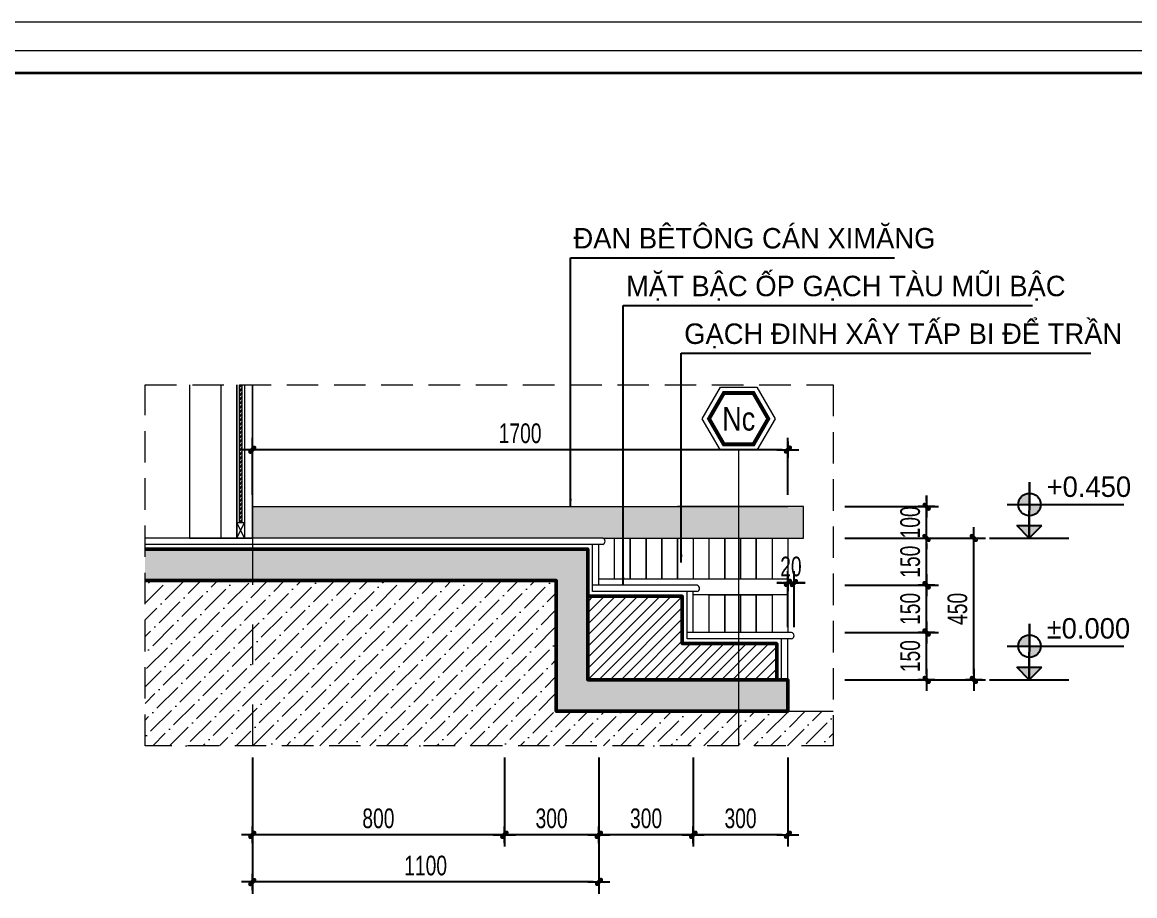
# Model space of a CAD drawing. Header units: inches. Extents: x 88947 to 296847, y 35049 to 161062.
# Drawn here: x 228921 to 232454, y 84780 to 87555 of the extents above; entities that cross this region are included whole.
import ezdxf
from ezdxf.xclip import XClip

# ---------------------------------------------------------------- set-up
doc = ezdxf.new("R2010")
doc.units = ezdxf.units.IN
doc.header["$MEASUREMENT"] = 0
doc.header["$XCLIPFRAME"] = 0
doc.header["$PDMODE"] = 1
for name, pattern in [('ACAD_ISO03W100', [30, 12, -18]), ('CENTER', [50.8, 31.75, -6.35, 6.35, -6.35]), ('DASHED', [0.75, 0.5, -0.25])]:
    doc.linetypes.add(name, pattern=pattern)
for name, color, linetype, lineweight in [('A-Dims', 145, 'Continuous', 25), ('A-Text', 30, 'Continuous', 9), ('A-Wall', 2, 'Continuous', 35), ('CUA', 42, 'Continuous', 20), ('DIM', 7, 'Continuous', 25), ('HACTH', 8, 'Continuous', 5), ('HATCH', 8, 'Continuous', 5), ('KHUNG 1', 6, 'Continuous', 70), ('KHUNG 2', 144, 'Continuous', 18), ('KY HIEU', 4, 'Continuous', 25), ('mb$0$CUA', 42, 'Continuous', 20), ('mb$0$HATCH', 69, 'Continuous', 15), ('mb$0$net manh', 251, 'Continuous', 5), ('NETMANH', 192, 'Continuous', 18), ('netthay', 254, 'Continuous', 25), ('THAY', 3, 'Continuous', 18), ('TRUC', 252, 'ACAD_ISO03W100', 13), ('TUONG', 4, 'Continuous', 50)]:
    doc.layers.add(name, color=color, linetype=linetype, lineweight=lineweight)
doc.layers.add('text', color=2, linetype='Continuous')
doc.styles.add('DDCo-B-Helve-condense', font='VHELVCB.TTF')
doc.styles.add('FRANKO', font='VFRANKO.TTF')
doc.styles.add('TEXT', font='VHELVCN.TTF')
doc.styles.add('VNI-HELVE-CONDENSE', font='VNARIAL.TTF', dxfattribs={"width": 0.7})
doc.dimstyles.new('TAS-50', dxfattribs={"dimscale": 25, "dimtxt": 2.5, "dimasz": 0.7, "dimexe": 1.5, "dimexo": 1.5, "dimgap": 0.8, "dimtad": 1, "dimdec": 0, "dimzin": 3, "dimdsep": 46, "dimtxsty": 'VNI-HELVE-CONDENSE', "dimblk": 'TICK', "dimcen": 2.5, "dimclrt": 71, "dimazin": 2, "dimtfac": 0.75, "dimtdec": 0, "dimtix": 1, "dimtmove": 2, "dimatfit": 2, "dimldrblk": 'TICK123', "dimfxl": 1.5, "dimtolj": 1, "dimtzin": 0, "dimarcsym": 0})
doc.dimstyles.new('TL 50', dxfattribs={"dimscale": 50, "dimtxt": 1.25, "dimasz": 0.5, "dimexe": 1, "dimexo": 1, "dimgap": 0.5, "dimtad": 1, "dimdec": 0, "dimzin": 3, "dimdsep": 46, "dimtxsty": 'VNI-HELVE-CONDENSE', "dimblk": 'DOT', "dimcen": 2, "dimclrt": 7, "dimazin": 2, "dimtfac": 0.75, "dimtdec": 0, "dimtix": 1, "dimtmove": 2, "dimatfit": 2, "dimfxl": 1.5, "dimtolj": 1, "dimtzin": 0, "dimarcsym": 0})

# ---------------------------------------------------------------- blocks, each defined once
blk = doc.blocks.new('khung ten')
at = {"layer": 'A-Wall', "ltscale": 0.7}
blk.add_lwpolyline([(267204.1, -219099.4), (305804.1, -219099.4), (305804.1, -190799.4), (267204.1, -190799.4)], close=True, dxfattribs=at)
at = {"layer": 'KHUNG 2', "ltscale": 0.7}
blk.add_lwpolyline([(267004.1, -219299.4), (306004.1, -219299.4), (306004.1, -190599.4), (267004.1, -190599.4)], close=True, dxfattribs=at)
at = {"layer": 'NETMANH', "ltscale": 0.7}
blk.add_lwpolyline([(265004.1, -220042.3), (307004.1, -220042.3), (307004.1, -190342.3), (265004.1, -190342.3)], close=True, dxfattribs=at)
blk = doc.blocks.new('TICK')
at = {"layer": 'A-Dims', "color": 1}
for p, q in [((-2, 0), (2, 0)), ((0, 1.5), (0, -1.5))]:
    blk.add_line(p, q, dxfattribs=at)
at = {"layer": 'A-Dims', "color": 1, "const_width": 0.788}
blk.add_lwpolyline([(-0.33, -0.35), (0.38, 0.38)], dxfattribs=at)
at = {"layer": 'A-Dims', "color": 1, "const_width": 0.394}
for points in [[(0.24, 0.52, -0.414214), (0.52, 0.52, -1)], [(0.52, 0.52, -0.414214), (0.52, 0.24, -1)], [(-0.47, -0.21, 0.414214), (-0.47, -0.49, 1)], [(-0.47, -0.49, 0.414214), (-0.19, -0.49, 1)]]:
    blk.add_lwpolyline(points, format="xyb", dxfattribs=at)
blk = doc.blocks.new('*D1250')
at = {"layer": 'Defpoints', "color": 0}
for p in [(230752.2, 85255.8), (231052.2, 85255.8), (230752.2, 84973.3)]:
    blk.add_point(p, dxfattribs=at)
at = {"layer": 'DIM', "color": 0, "lineweight": -2}
for p, q in [((230752.2, 85218.3), (230752.2, 84935.8)), ((231052.2, 85218.3), (231052.2, 84935.8)), ((231034.7, 84973.3), (230769.7, 84973.3))]:
    blk.add_line(p, q, dxfattribs=at)
at = {"layer": 'DIM', "color": 0, "lineweight": -2, "xscale": 17.5, "yscale": 17.5, "zscale": 17.5, "rotation": 180}
blk.add_blockref('TICK', (230752.2, 84973.3), dxfattribs=at)
at = {"layer": 'DIM', "color": 0, "lineweight": -2, "xscale": 17.5, "yscale": 17.5, "zscale": 17.5}
blk.add_blockref('TICK', (231052.2, 84973.3), dxfattribs=at)
at = {"layer": 'DIM', "color": 71, "insert": (230902.2, 85025.2), "char_height": 62.5, "attachment_point": 5, "style": 'VNI-HELVE-CONDENSE'}
blk.add_mtext('\\A1;300', dxfattribs=at)
blk = doc.blocks.new('TICK123')
at = {"layer": 'A-Dims', "color": 1}
blk.add_lwpolyline([(0.05, 0, 0, 0.84, 0), (-2.11, 0, 8.4, 8.4, 0)], format="xyseb", dxfattribs=at)
blk = doc.blocks.new('*D1251')
at = {"layer": 'Defpoints', "color": 0}
for p in [(229652.2, 85255.8), (230452.2, 85255.8), (229652.2, 84973.3)]:
    blk.add_point(p, dxfattribs=at)
at = {"layer": 'DIM', "color": 0, "lineweight": -2}
for p, q in [((229652.2, 85218.3), (229652.2, 84935.8)), ((230452.2, 85218.3), (230452.2, 84935.8)), ((230434.7, 84973.3), (229669.7, 84973.3))]:
    blk.add_line(p, q, dxfattribs=at)
at = {"layer": 'DIM', "color": 0, "lineweight": -2, "xscale": 17.5, "yscale": 17.5, "zscale": 17.5, "rotation": 180}
blk.add_blockref('TICK', (229652.2, 84973.3), dxfattribs=at)
at = {"layer": 'DIM', "color": 0, "lineweight": -2, "xscale": 17.5, "yscale": 17.5, "zscale": 17.5}
blk.add_blockref('TICK', (230452.2, 84973.3), dxfattribs=at)
at = {"layer": 'DIM', "color": 71, "insert": (230052.2, 85025.2), "char_height": 62.5, "attachment_point": 5, "style": 'VNI-HELVE-CONDENSE'}
blk.add_mtext('\\A1;800', dxfattribs=at)
blk = doc.blocks.new('*D1252')
at = {"layer": 'Defpoints', "color": 0}
for p in [(231495.9, 85615.8), (231793, 85615.8), (231495.9, 85465.8)]:
    blk.add_point(p, dxfattribs=at)
at = {"layer": 'DIM', "color": 0, "lineweight": -2}
for p, q in [((231533.4, 85615.8), (231830.5, 85615.8)), ((231793, 85483.3), (231793, 85598.3)), ((231533.4, 85465.8), (231830.5, 85465.8))]:
    blk.add_line(p, q, dxfattribs=at)
at = {"layer": 'DIM', "color": 0, "lineweight": -2, "xscale": 17.5, "yscale": 17.5, "zscale": 17.5}
for p, rotation in [((231793, 85615.8), 90), ((231793, 85465.8), 270)]:
    blk.add_blockref('TICK', p, dxfattribs=dict(at, rotation=rotation))
at = {"layer": 'DIM', "color": 71, "insert": (231741.1, 85540.8), "char_height": 62.5, "attachment_point": 5, "rotation": 90, "style": 'VNI-HELVE-CONDENSE'}
blk.add_mtext('\\A1;150', dxfattribs=at)
blk = doc.blocks.new('*D1253')
at = {"layer": 'Defpoints', "color": 0}
for p in [(231495.9, 85765.8), (231793, 85765.8), (231495.9, 85615.8)]:
    blk.add_point(p, dxfattribs=at)
at = {"layer": 'DIM', "color": 0, "lineweight": -2}
for p, q in [((231533.4, 85765.8), (231830.5, 85765.8)), ((231793, 85633.3), (231793, 85748.3)), ((231533.4, 85615.8), (231830.5, 85615.8))]:
    blk.add_line(p, q, dxfattribs=at)
at = {"layer": 'DIM', "color": 0, "lineweight": -2, "xscale": 17.5, "yscale": 17.5, "zscale": 17.5}
for p, rotation in [((231793, 85765.8), 90), ((231793, 85615.8), 270)]:
    blk.add_blockref('TICK', p, dxfattribs=dict(at, rotation=rotation))
at = {"layer": 'DIM', "color": 71, "insert": (231741.1, 85690.8), "char_height": 62.5, "attachment_point": 5, "rotation": 90, "style": 'VNI-HELVE-CONDENSE'}
blk.add_mtext('\\A1;150', dxfattribs=at)
blk = doc.blocks.new('*D1254')
at = {"layer": 'Defpoints', "color": 0}
for p in [(231495.9, 85915.8), (231793, 85915.8), (231495.9, 85765.8)]:
    blk.add_point(p, dxfattribs=at)
at = {"layer": 'DIM', "color": 0, "lineweight": -2}
for p, q in [((231533.4, 85915.8), (231830.5, 85915.8)), ((231793, 85783.3), (231793, 85898.3)), ((231533.4, 85765.8), (231830.5, 85765.8))]:
    blk.add_line(p, q, dxfattribs=at)
at = {"layer": 'DIM', "color": 0, "lineweight": -2, "xscale": 17.5, "yscale": 17.5, "zscale": 17.5}
for p, rotation in [((231793, 85915.8), 90), ((231793, 85765.8), 270)]:
    blk.add_blockref('TICK', p, dxfattribs=dict(at, rotation=rotation))
at = {"layer": 'DIM', "color": 71, "insert": (231741.1, 85840.8), "char_height": 62.5, "attachment_point": 5, "rotation": 90, "style": 'VNI-HELVE-CONDENSE'}
blk.add_mtext('\\A1;150', dxfattribs=at)
blk = doc.blocks.new('*D1255')
at = {"layer": 'Defpoints', "color": 0}
for p in [(231495.9, 86015.8), (231793, 86015.8), (231495.9, 85915.8)]:
    blk.add_point(p, dxfattribs=at)
at = {"layer": 'DIM', "color": 0, "lineweight": -2}
for p, q in [((231793, 86033.3), (231793, 86050.8)), ((231533.4, 86015.8), (231830.5, 86015.8)), ((231793, 85915.8), (231793, 86015.8)), ((231533.4, 85915.8), (231830.5, 85915.8)), ((231793, 85898.3), (231793, 85880.8))]:
    blk.add_line(p, q, dxfattribs=at)
at = {"layer": 'DIM', "color": 0, "lineweight": -2, "xscale": 17.5, "yscale": 17.5, "zscale": 17.5}
for p, rotation in [((231793, 86015.8), 270), ((231793, 85915.8), 90)]:
    blk.add_blockref('TICK', p, dxfattribs=dict(at, rotation=rotation))
at = {"layer": 'DIM', "color": 71, "insert": (231741.1, 85965.8), "char_height": 62.5, "attachment_point": 5, "rotation": 90, "style": 'VNI-HELVE-CONDENSE'}
blk.add_mtext('\\A1;100', dxfattribs=at)
blk = doc.blocks.new('*D1256')
at = {"layer": 'Defpoints', "color": 0}
for p in [(231745.9, 85915.8), (231943, 85915.8), (231745.9, 85465.8)]:
    blk.add_point(p, dxfattribs=at)
at = {"layer": 'DIM', "color": 0, "lineweight": -2}
for p, q in [((231783.4, 85915.8), (231980.5, 85915.8)), ((231943, 85483.3), (231943, 85898.3)), ((231783.4, 85465.8), (231980.5, 85465.8))]:
    blk.add_line(p, q, dxfattribs=at)
at = {"layer": 'DIM', "color": 0, "lineweight": -2, "xscale": 17.5, "yscale": 17.5, "zscale": 17.5}
for p, rotation in [((231943, 85915.8), 90), ((231943, 85465.8), 270)]:
    blk.add_blockref('TICK', p, dxfattribs=dict(at, rotation=rotation))
at = {"layer": 'DIM', "color": 71, "insert": (231891.1, 85690.8), "char_height": 62.5, "attachment_point": 5, "rotation": 90, "style": 'VNI-HELVE-CONDENSE'}
blk.add_mtext('\\A1;450', dxfattribs=at)
blk = doc.blocks.new('*D1257')
at = {"layer": 'Defpoints', "color": 0}
for p in [(229652.2, 86196.6), (229652.2, 86015.8), (231352.2, 86015.8)]:
    blk.add_point(p, dxfattribs=at)
at = {"layer": 'DIM', "color": 0, "lineweight": -2}
for p, q in [((229652.2, 86053.3), (229652.2, 86234.1)), ((231352.2, 86053.3), (231352.2, 86234.1)), ((231334.7, 86196.6), (229669.7, 86196.6))]:
    blk.add_line(p, q, dxfattribs=at)
at = {"layer": 'DIM', "color": 0, "lineweight": -2, "xscale": 17.5, "yscale": 17.5, "zscale": 17.5, "rotation": 180}
blk.add_blockref('TICK', (229652.2, 86196.6), dxfattribs=at)
at = {"layer": 'DIM', "color": 0, "lineweight": -2, "xscale": 17.5, "yscale": 17.5, "zscale": 17.5}
blk.add_blockref('TICK', (231352.2, 86196.6), dxfattribs=at)
at = {"layer": 'DIM', "color": 71, "insert": (230502.2, 86248.5), "char_height": 62.5, "attachment_point": 5, "style": 'VNI-HELVE-CONDENSE'}
blk.add_mtext('\\A1;1700', dxfattribs=at)
blk = doc.blocks.new('*D1258')
at = {"layer": 'Defpoints', "color": 0}
for p in [(231052.2, 85255.8), (231352.2, 85255.8), (231052.2, 84973.3)]:
    blk.add_point(p, dxfattribs=at)
at = {"layer": 'DIM', "color": 0, "lineweight": -2}
for p, q in [((231052.2, 85218.3), (231052.2, 84935.8)), ((231352.2, 85218.3), (231352.2, 84935.8)), ((231334.7, 84973.3), (231069.7, 84973.3))]:
    blk.add_line(p, q, dxfattribs=at)
at = {"layer": 'DIM', "color": 0, "lineweight": -2, "xscale": 17.5, "yscale": 17.5, "zscale": 17.5, "rotation": 180}
blk.add_blockref('TICK', (231052.2, 84973.3), dxfattribs=at)
at = {"layer": 'DIM', "color": 0, "lineweight": -2, "xscale": 17.5, "yscale": 17.5, "zscale": 17.5}
blk.add_blockref('TICK', (231352.2, 84973.3), dxfattribs=at)
at = {"layer": 'DIM', "color": 71, "insert": (231202.2, 85025.2), "char_height": 62.5, "attachment_point": 5, "style": 'VNI-HELVE-CONDENSE'}
blk.add_mtext('\\A1;300', dxfattribs=at)
blk = doc.blocks.new('*D1259')
at = {"layer": 'Defpoints', "color": 0}
for p in [(229652.2, 85005.8), (230752.2, 85005.8), (229652.2, 84823.3)]:
    blk.add_point(p, dxfattribs=at)
at = {"layer": 'DIM', "color": 0, "lineweight": -2}
for p, q in [((229652.2, 84968.3), (229652.2, 84785.8)), ((230752.2, 84968.3), (230752.2, 84785.8)), ((230734.7, 84823.3), (229669.7, 84823.3))]:
    blk.add_line(p, q, dxfattribs=at)
at = {"layer": 'DIM', "color": 0, "lineweight": -2, "xscale": 17.5, "yscale": 17.5, "zscale": 17.5, "rotation": 180}
blk.add_blockref('TICK', (229652.2, 84823.3), dxfattribs=at)
at = {"layer": 'DIM', "color": 0, "lineweight": -2, "xscale": 17.5, "yscale": 17.5, "zscale": 17.5}
blk.add_blockref('TICK', (230752.2, 84823.3), dxfattribs=at)
at = {"layer": 'DIM', "color": 71, "insert": (230202.2, 84875.2), "char_height": 62.5, "attachment_point": 5, "style": 'VNI-HELVE-CONDENSE'}
blk.add_mtext('\\A1;1100', dxfattribs=at)
blk = doc.blocks.new('*D1260')
at = {"layer": 'Defpoints', "color": 0}
for p in [(230452.2, 85255.8), (230752.2, 85255.8), (230452.2, 84973.3)]:
    blk.add_point(p, dxfattribs=at)
at = {"layer": 'DIM', "color": 0, "lineweight": -2}
for p, q in [((230452.2, 85218.3), (230452.2, 84935.8)), ((230752.2, 85218.3), (230752.2, 84935.8)), ((230734.7, 84973.3), (230469.7, 84973.3))]:
    blk.add_line(p, q, dxfattribs=at)
at = {"layer": 'DIM', "color": 0, "lineweight": -2, "xscale": 17.5, "yscale": 17.5, "zscale": 17.5, "rotation": 180}
blk.add_blockref('TICK', (230452.2, 84973.3), dxfattribs=at)
at = {"layer": 'DIM', "color": 0, "lineweight": -2, "xscale": 17.5, "yscale": 17.5, "zscale": 17.5}
blk.add_blockref('TICK', (230752.2, 84973.3), dxfattribs=at)
at = {"layer": 'DIM', "color": 71, "insert": (230602.2, 85025.2), "char_height": 62.5, "attachment_point": 5, "style": 'VNI-HELVE-CONDENSE'}
blk.add_mtext('\\A1;300', dxfattribs=at)
blk = doc.blocks.new('_Dot')
at = {"layer": 'netthay', "color": 0, "lineweight": -2}
blk.add_line((-0.5, 0), (-1, 0), dxfattribs=at)
at = {"layer": 'netthay', "color": 0, "const_width": 0.5}
blk.add_lwpolyline([(-0.25, 0, 1), (0.25, 0, 1)], format="xyb", close=True, dxfattribs=at)
blk = doc.blocks.new('*D1261')
at = {"layer": 'Defpoints', "color": 0}
for p in [(231352.2, 85773.3), (231352.2, 85595.8), (231372.2, 85595.8)]:
    blk.add_point(p, dxfattribs=at)
at = {"layer": 'DIM', "color": 0, "lineweight": -2}
for p, q in [((231352.2, 85633.3), (231352.2, 85810.8)), ((231372.2, 85633.3), (231372.2, 85810.8)), ((231334.7, 85773.3), (231317.2, 85773.3)), ((231372.2, 85773.3), (231352.2, 85773.3)), ((231389.7, 85773.3), (231407.2, 85773.3))]:
    blk.add_line(p, q, dxfattribs=at)
at = {"layer": 'DIM', "color": 0, "lineweight": -2, "xscale": 17.5, "yscale": 17.5, "zscale": 17.5}
blk.add_blockref('TICK', (231352.2, 85773.3), dxfattribs=at)
at = {"layer": 'DIM', "color": 0, "lineweight": -2, "xscale": 17.5, "yscale": 17.5, "zscale": 17.5, "rotation": 180}
blk.add_blockref('TICK', (231372.2, 85773.3), dxfattribs=at)
at = {"layer": 'DIM', "color": 71, "insert": (231362.2, 85825.2), "char_height": 62.5, "attachment_point": 5, "style": 'VNI-HELVE-CONDENSE'}
blk.add_mtext('\\A1;20', dxfattribs=at)
blk = doc.blocks.new('A$C47D8095B')
at = {"layer": 'mb$0$HATCH'}
h = blk.add_hatch(dxfattribs=at)
h.set_pattern_fill('ANSI32', color=256, angle=-90, style=0)
h.set_pattern_definition([(225, (167.5, 1600), (-6.73519, 6.73519), []), (225, (167.5, 1595.51), (-6.73519, 6.73519), [])])
h.paths.add_polyline_path([(157.5, 2620), (157.5, 50), (167.5, 50), (167.5, 2620)])
at = {"layer": 'CUA'}
for points in [[(100, 2700), (200, 2700), (200, 2670), (100, 2670)], [(175, 2670), (150, 2670), (150, 2620), (175, 2620)], [(175, 0), (150, 0), (150, 50), (175, 50)]]:
    blk.add_lwpolyline(points, close=True, dxfattribs=at)
at = {"layer": 'KHUNG 1'}
blk.add_lwpolyline([(0, 2700), (200, 2700), (200, 2800), (0, 2800)], close=True, dxfattribs=at)
blk.add_solid([(0, 2800), (200, 2800), (0, 2700), (200, 2700)], dxfattribs=at)
at = {"layer": 'mb$0$CUA'}
for points in [[(0, 2700), (0, 0), (200, 0), (200, 2700)], [(100, 0), (200, 0), (200, 2670), (100, 2670)], [(150, 0), (200, 0), (200, 2670), (150, 2670)], [(175, 0), (150, 0), (150, 2620), (175, 2620)], [(157.5, 2620), (157.5, 50), (167.5, 50), (167.5, 2620)]]:
    blk.add_lwpolyline(points, close=True, dxfattribs=at)
at = {"layer": 'mb$0$net manh'}
for points in [[(100, 2700), (200, 2670)], [(100, 2670), (200, 2700)], [(150, 2670), (175, 2620)], [(175, 2670), (150, 2620)], [(150, 0), (175, 50)], [(175, 0), (150, 50)]]:
    blk.add_lwpolyline(points, dxfattribs=at)
blk = doc.blocks.new('A$C688775B1')
h = blk.add_hatch(color=256)
h.paths.add_polyline_path([(332.2, 278.2), (332.2, 371.7, 0.414214), (238.7, 278.2)])
h.paths.add_polyline_path([(332.2, 278.2), (332.2, 184.7, 0.414214), (425.7, 278.2)])
h = blk.add_hatch(color=256)
h.paths.add_polyline_path([(433.6, 103.9), (329.8, 103.9), (329.8, 0)])
h.paths.add_polyline_path([(329.8, 103.9), (225.9, 103.9), (329.8, 0)])
for p, q in [((332.2, 465.2), (329.8, 0)), ((329.8, 0), (332.2, 465.2)), ((145.2, 278.2), (1113.8, 278.2)), ((329.8, 0), (225.9, 103.9)), ((225.9, 103.9), (433.6, 103.9)), ((329.8, 0), (433.6, 103.9)), ((0, 0), (659.5, 0))]:
    blk.add_line(p, q)
blk.add_circle((332.2, 278.2), 93.5)
at = {"style": 'TEXT'}
blk.add_attdef('CAO ÑOÄ', (473.8, 342), '', height=170, dxfattribs=at)

msp = doc.modelspace()

# ---------------------------------------------------------------- hatches: boundary and pattern name
at = {"layer": 'HACTH'}
h = msp.add_hatch(dxfattribs=at)
h.set_pattern_fill('AR-SAND', color=256, scale=20, style=0)
h.set_pattern_definition([(37.5, (229652.225, 85915.8), (-1.25987, 38.5365), [0, -30.4, 0, -34, 0, -32.5]), (7.5, (229652.225, 85915.8), (35.3955, 56.4429), [0, -16.4, 0, -27.4, 0, -10.5]), (327.5, (229627.625, 85915.8), (62.28284, 0.1132), [0, -10, 0, -36, 0, -47]), (317.5, (229627.625, 85915.8), (60.1225, 17.5535), [0, -5, 0, -23.6, 0, -27])])
h.paths.add_polyline_path([(231196.2, 86015.8), (231002.2, 86015.8), (231002.2, 86015.8), (229652.2, 86015.8), (229652.2, 85915.8), (230764.5, 85915.8), (231196.2, 85915.8)])
h.paths.add_polyline_path([(231402.2, 86015.8), (231196.2, 86015.8), (231196.2, 85915.8), (231372.2, 85915.8), (231402.2, 85915.8)])
h = msp.add_hatch(dxfattribs=at)
h.set_pattern_fill('ANSI31', color=256, scale=200, style=0)
h.set_pattern_definition([(45, (230717.225, 85465.8), (-17.6777, 17.6777), [])])
h.paths.add_polyline_path([(231317.2, 85580.8), (231017.2, 85580.8), (231017.2, 85730.8), (230717.2, 85730.8), (230717.2, 85465.8), (231317.2, 85465.8)])
at = {"layer": 'HATCH'}
h = msp.add_hatch(dxfattribs=at)
h.set_pattern_fill('CHAU-01', color=256, scale=10, style=0, pattern_type=2)
h.set_pattern_definition([(50, (229311.355, 85365.8), (71.726, -6.2752), [7.5, -82.5]), (355, (229311.355, 85365.8), (-13.8751, 75.2192), [6, -66]), (100.4514, (229317.33, 85365.28), (57.851, 68.944), [6.374, -70.1142]), (46.184, (229311.355, 85385.8), (106.724, -16.552), [11.25, -123.75]), (96.6356, (229320.25, 85384.42), (93.4663, 97.412), [9.561, -105.1713]), (351.184, (229311.35, 85385.8), (93.466, 97.412), [9, -99]), (21, (229321.355, 85380.8), (59.6907, -40.2619), [7.5, -82.5]), (326, (229321.355, 85380.8), (24.3315, 72.515), [6, -66]), (71.4514, (229326.33, 85377.445), (84.0223, 32.253), [6.374, -70.1142]), (37.5, (229311.355, 85365.8), (1.216, 33.2894), [0, -65.2, 0, -67, 0, -66.25]), (7.5, (229311.355, 85365.8), (26.30695, 39.4412), [0, -38.2, 0, -63.7, 0, -25.25]), (327.5, (229289.055, 85365.8), (53.38224, -2.2555), [0, -25, 0, -78, 0, -103.5]), (317.5, (229279.055, 85365.8), (58.3186, 10.0105), [0, -32.5, 0, -51.8, 0, -73.5]), (45, (229311.355, 85365.8), (-30.052, 30.052), []), (45, (229311.355, 85378.05), (-30.052, 30.052), [])])
h.paths.add_polyline_path([(231352.2, 85465.8), (231196.2, 85465.8), (231196.2, 85365.8), (231352.2, 85365.8)])
h.paths.add_polyline_path([(231196.2, 85465.8), (230717.2, 85465.8), (230717.2, 85880.8), (229652.2, 85880.8), (229652.2, 85780.8), (230617.2, 85780.8), (230617.2, 85365.8), (231196.2, 85365.8)])
h.paths.add_polyline_path([(229652.2, 85880.8), (229311.4, 85880.8), (229311.4, 85780.8), (229652.2, 85780.8)])
h = msp.add_hatch(dxfattribs=at)
h.set_pattern_fill('ANSI36', color=256, scale=300, style=0)
h.set_pattern_definition([(45, (228911.355, 85255.798), (19.8874, 72.9204), [93.75, -18.75, 0, -18.75])])
h.paths.add_polyline_path([(229311.4, 85780.8), (229311.4, 85365.8), (230617.2, 85365.8), (230617.2, 85780.8)])
h.paths.add_polyline_path([(229311.4, 85365.8), (229311.4, 85255.8), (231495.9, 85255.8), (231495.9, 85365.8)])

# ---------------------------------------------------------------- linework, layer by layer
at = {"layer": 'HACTH', "color": 252}
msp.add_lwpolyline([(231080.5, 86295), (231138.3, 86395.1), (231254, 86395.1), (231311.8, 86295), (231254, 86194.8), (231138.3, 86194.8)], close=True, dxfattribs=at)
msp.add_lwpolyline([(231196.2, 86194.8), (231196.2, 85255.8)], dxfattribs=at)
at = {"layer": 'HACTH'}
for points in [[(230852.2, 85915.8), (230852.2, 85785.8), (230802.2, 85785.8), (230802.2, 85915.8)], [(230902.2, 85915.8), (230902.2, 85785.8), (230852.2, 85785.8), (230852.2, 85915.8)], [(230952.2, 85915.8), (230952.2, 85785.8), (230902.2, 85785.8), (230902.2, 85915.8)], [(231002.2, 85915.8), (231002.2, 85785.8), (230952.2, 85785.8), (230952.2, 85915.8)], [(231052.2, 85915.8), (231052.2, 85785.8), (231002.2, 85785.8), (231002.2, 85915.8)], [(231152.2, 85915.8), (231152.2, 85785.8), (231102.2, 85785.8), (231102.2, 85915.8)], [(231202.2, 85915.8), (231202.2, 85785.8), (231152.2, 85785.8), (231152.2, 85915.8)], [(231252.2, 85915.8), (231252.2, 85785.8), (231202.2, 85785.8), (231202.2, 85915.8)], [(231302.2, 85915.8), (231302.2, 85785.8), (231252.2, 85785.8), (231252.2, 85915.8)], [(231152.2, 85735.8), (231152.2, 85615.8), (231102.2, 85615.8), (231102.2, 85735.8)], [(231202.2, 85735.8), (231202.2, 85615.8), (231152.2, 85615.8), (231152.2, 85735.8)], [(231252.2, 85735.8), (231252.2, 85615.8), (231202.2, 85615.8), (231202.2, 85735.8)], [(231302.2, 85735.8), (231302.2, 85615.8), (231252.2, 85615.8), (231252.2, 85735.8)]]:
    msp.add_lwpolyline(points, close=True, dxfattribs=at)
for points in [[(231352.2, 85785.8), (230752.2, 85785.8)], [(231352.2, 85735.8), (231052.2, 85735.8)]]:
    msp.add_lwpolyline(points, dxfattribs=at)
at = {"layer": 'KHUNG 2', "linetype": 'DASHED', "ltscale": 200}
msp.add_lwpolyline([(229311.4, 86402.8), (231495.9, 86402.8), (231495.9, 85255.8), (229311.4, 85255.8)], close=True, dxfattribs=at)
at = {"layer": 'KY HIEU', "const_width": 12.5}
msp.add_lwpolyline([(231102.1, 86295), (231149.1, 86376.4), (231243.2, 86376.4), (231290.2, 86295), (231243.2, 86213.5), (231149.1, 86213.5)], close=True, dxfattribs=at)
at = {"layer": 'NETMANH'}
msp.add_lwpolyline([(229652.1, 85915.8), (229652.1, 86402.8)], dxfattribs=at)
at = {"layer": 'THAY'}
for p, q in [((230764.5, 85915.8), (229311.4, 85915.8)), ((230764.5, 85895.8), (229311.4, 85895.8)), ((231064.5, 85765.8), (230732.2, 85765.8)), ((231064.5, 85745.8), (230732.2, 85745.8)), ((231364.5, 85595.8), (231032.2, 85595.8))]:
    msp.add_line(p, q, dxfattribs=at)
for points in [[(229652.2, 86015.8), (231352.2, 86015.8)], [(230764.5, 85915.8), (230764.5, 85915.8), (231372.2, 85915.8), (231372.2, 85915.8), (231402.2, 85915.8), (231402.2, 86015.8), (231002.2, 86015.8)], [(231352.2, 85915.8), (231352.2, 85615.8)], [(230732.2, 85745.8), (230732.2, 85895.8)], [(230752.2, 85765.8), (230752.2, 85895.8), (230752.2, 85895.8)], [(231032.2, 85595.8), (231032.2, 85745.8)], [(231052.2, 85615.8), (231052.2, 85745.8), (231052.2, 85745.8)], [(231364.5, 85615.8), (231032.2, 85615.8)], [(231332.2, 85465.8), (231332.2, 85595.8)], [(231352.2, 85465.8), (231352.2, 85595.8), (231352.2, 85595.8)], [(231352.2, 85365.8), (231495.9, 85365.8)]]:
    msp.add_lwpolyline(points, dxfattribs=at)
for centre in [(230761.9, 85905.8), (231061.9, 85755.8), (231361.9, 85605.8)]:
    msp.add_arc(centre, 10.3, 284.4486, 75.5514, dxfattribs=at)
at = {"layer": 'TRUC', "linetype": 'CENTER', "ltscale": 20}
msp.add_lwpolyline([(229652.2, 86402.8), (229652.2, 85255.8)], dxfattribs=at)
at = {"layer": 'TUONG'}
for points in [[(229311.4, 85880.8), (230717.2, 85880.8), (230717.2, 85465.8), (231352.2, 85465.8), (231352.2, 85365.8), (230617.2, 85365.8), (230617.2, 85780.8), (229311.4, 85780.8)], [(230717.2, 85730.8), (231017.2, 85730.8), (231017.2, 85580.8), (231317.2, 85580.8), (231317.2, 85465.8)]]:
    msp.add_lwpolyline(points, dxfattribs=at)

# ---------------------------------------------------------------- block references
at = {"layer": 'A-Text', "xscale": 0.3535714285681024, "yscale": 0.3535714286845177, "zscale": 0.3535714286832132}
msp.add_blockref('khung ten', (128899.4, 154854.2), dxfattribs=at)
at = {"layer": 'DIM'}
ref = msp.add_blockref('A$C47D8095B', (229452.2, 85915.8), dxfattribs=at)
XClip(ref).set_block_clipping_path([(-604.2083618567, -356.4358946637), (440.8710027652, 486.9968324219)])
ref = msp.add_blockref('A$C688775B1', (231993, 85915.8), dxfattribs=dict(at, xscale=0.3823529411747586, yscale=0.3823529411747586, zscale=0.3823529411764706))
ref.add_attrib('CAO ÑOÄ', '+0.450', (232174.2, 86046.6), dxfattribs={"layer": '0', "height": 65, "style": 'FRANKO'})
ref = msp.add_blockref('A$C688775B1', (231993, 85465.8), dxfattribs=dict(at, xscale=0.3823529411747586, yscale=0.3823529411747586, zscale=0.3823529411764706))
ref.add_attrib('CAO ÑOÄ', '%%P0.000', (232174.2, 85596.6), dxfattribs={"layer": '0', "height": 65, "style": 'FRANKO'})

# ---------------------------------------------------------------- texts
at = {"layer": 'KY HIEU', "style": 'DDCo-B-Helve-condense'}
msp.add_text('Nc', height=75, dxfattribs=at).set_placement((231143.9, 86257.3))
at = {"layer": 'text', "style": 'FRANKO'}
for s, p in [('ÑAN BEÂTOÂNG CAÙN XIMAÊNG', (230671.6, 86835.9)), ('MAËT BAÄC OÁP GAÏCH TAØU MUÕI BAÄC', (230838.6, 86684.2)), ('GAÏCH ÑINH XAÂY TAÁP BI ÑEÅ TRAÀN', (231023.3, 86532.6))]:
    msp.add_text(s, height=65, dxfattribs=at).set_placement(p)

# ---------------------------------------------------------------- dimensions: what is measured, and where the dimension line sits
at = {"layer": 'DIM'}
for base, p1, p2, picture, middle in [((229652.2, 86196.6), (231352.2, 86015.8), (229652.2, 86015.8), '*D1257', (230502.2, 86248.5)), ((231352.2, 85773.3), (231372.2, 85595.8), (231352.2, 85595.8), '*D1261', (231362.2, 85825.2)), ((229652.2, 84973.3), (230452.2, 85255.8), (229652.2, 85255.8), '*D1251', (230052.2, 85025.2)), ((230452.2, 84973.3), (230752.2, 85255.8), (230452.2, 85255.8), '*D1260', (230602.2, 85025.2)), ((230752.2, 84973.3), (231052.2, 85255.8), (230752.2, 85255.8), '*D1250', (230902.2, 85025.2)), ((231052.2, 84973.3), (231352.2, 85255.8), (231052.2, 85255.8), '*D1258', (231202.2, 85025.2)), ((229652.2, 84823.3), (230752.2, 85005.8), (229652.2, 85005.8), '*D1259', (230202.2, 84875.2))]:
    dim = msp.add_linear_dim(base=base, p1=p1, p2=p2, dimstyle='TAS-50', dxfattribs=at)
    dim.commit()
    dim.dimension.update_dxf_attribs({"geometry": picture, "text_midpoint": middle})
for base, p1, p2, picture, middle in [((231793, 86015.8), (231495.9, 85915.8), (231495.9, 86015.8), '*D1255', (231741.1, 85965.8)), ((231793, 85915.8), (231495.9, 85765.8), (231495.9, 85915.8), '*D1254', (231741.1, 85840.8)), ((231943, 85915.8), (231745.9, 85465.8), (231745.9, 85915.8), '*D1256', (231891.1, 85690.8)), ((231793, 85765.8), (231495.9, 85615.8), (231495.9, 85765.8), '*D1253', (231741.1, 85690.8)), ((231793, 85615.8), (231495.9, 85465.8), (231495.9, 85615.8), '*D1252', (231741.1, 85540.8))]:
    dim = msp.add_linear_dim(base=base, p1=p1, p2=p2, angle=90, dimstyle='TAS-50', dxfattribs=at)
    dim.commit()
    dim.dimension.update_dxf_attribs({"geometry": picture, "text_midpoint": middle})

# ---------------------------------------------------------------- leaders
at = {"layer": 'HACTH'}
for points in [[(230662.3, 86015.8), (230662.3, 86806.5), (231690.6, 86806.5)], [(230829.3, 85765.8), (230829.3, 86654.9), (232129.5, 86654.9)], [(231014, 85838), (231014, 86503.2), (232314.2, 86503.2)]]:
    msp.add_leader(points, dimstyle='TL 50', override={"dimgap": 0.5, "dimtad": 0}, dxfattribs=at)

doc.saveas('drawing.dxf')
